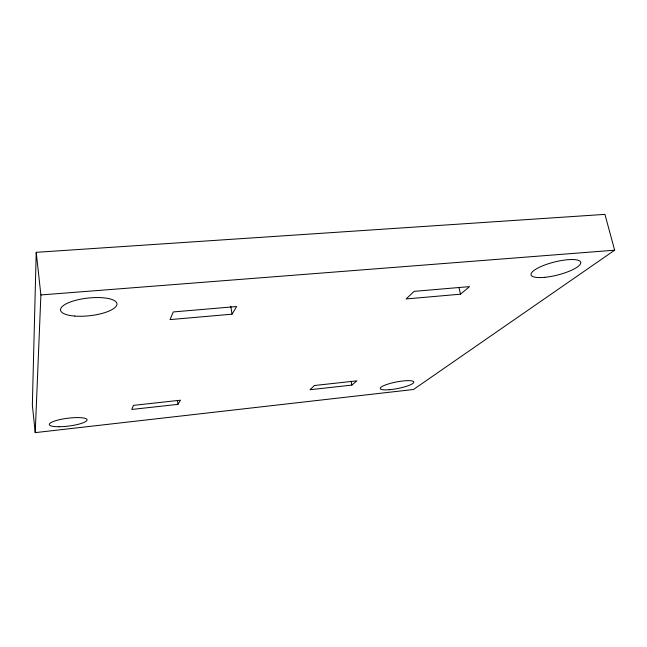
<?xml version="1.0" encoding="UTF-8"?>
<svg xmlns="http://www.w3.org/2000/svg" width="647" height="647" viewBox="0 0 647 647"><rect width="100%" height="100%" fill="white"/><g stroke="black" fill="none" stroke-linecap="round" stroke-linejoin="round"><path stroke-width="0.97" d="M36.216 252.322L32.35 405.038L35.221 432.625L413.473 389.494L614.65 250.187L604.921 214.375L36.216 252.322L40.89 294.951L35.221 432.625M177.965 404.343L180.448 400.21L133.5 405.362L131.753 409.462L177.965 404.343L177.399 400.372M232.047 314.175L236.632 306.524L173.299 311.935L170.032 319.602L232.047 314.175L230.761 306.241M351.871 385.086L356.934 380.84L314.426 385.507L309.962 389.729L351.871 385.086L351.127 381.172M460.478 294.191L469.528 286.621L414.169 291.352L406.122 298.946L460.478 294.191L458.933 287.349M40.89 294.951L614.65 250.187M59.087 426.745A19.054 3.947 -7.2 0 0 87.07 419.806A19.054 3.947 -7.2 0 0 58.343 419.96A19.054 3.947 -7.2 0 0 59.087 426.745M74.866 316.076A28.387 8.864 -6.4 0 0 116.97 304.001A28.387 8.864 -6.4 0 0 74.389 300.685A28.387 8.864 -6.4 0 0 74.866 316.076M544.831 277.312A25.613 6.688 -14.2 0 0 580.707 262.253A25.613 6.688 -14.2 0 0 542.089 266.063A25.613 6.688 -14.2 0 0 544.831 277.312M389.114 389.737A17.097 3.34 -11 0 0 413.813 381.997A17.097 3.34 -11 0 0 388.16 384.027A17.097 3.34 -11 0 0 389.114 389.737"/></g></svg>
